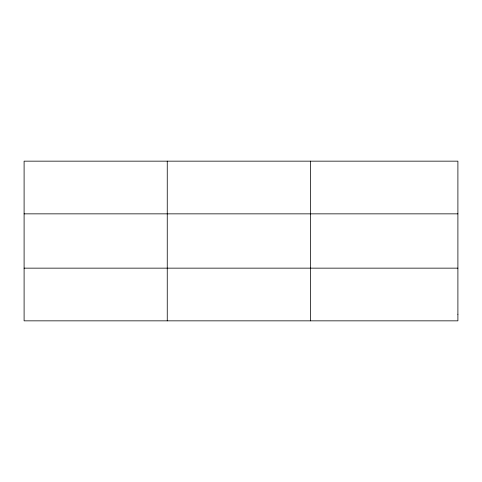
<?xml version="1.0" encoding="UTF-8"?>
<svg xmlns="http://www.w3.org/2000/svg" width="482" height="482" viewBox="0 0 482 482"><rect width="100%" height="100%" fill="white"/><g stroke="black" fill="none" stroke-linecap="round" stroke-linejoin="round"><path stroke-width="0.72" d="M167.254 161.157L167.254 320.843M310.408 161.157L310.408 320.843M24.1 213.851L457.9 213.851M24.1 268.149L457.9 268.149M457.9 314.258L457.9 320.843L24.1 320.843L24.1 161.157L457.9 161.157L457.9 314.258"/></g></svg>
